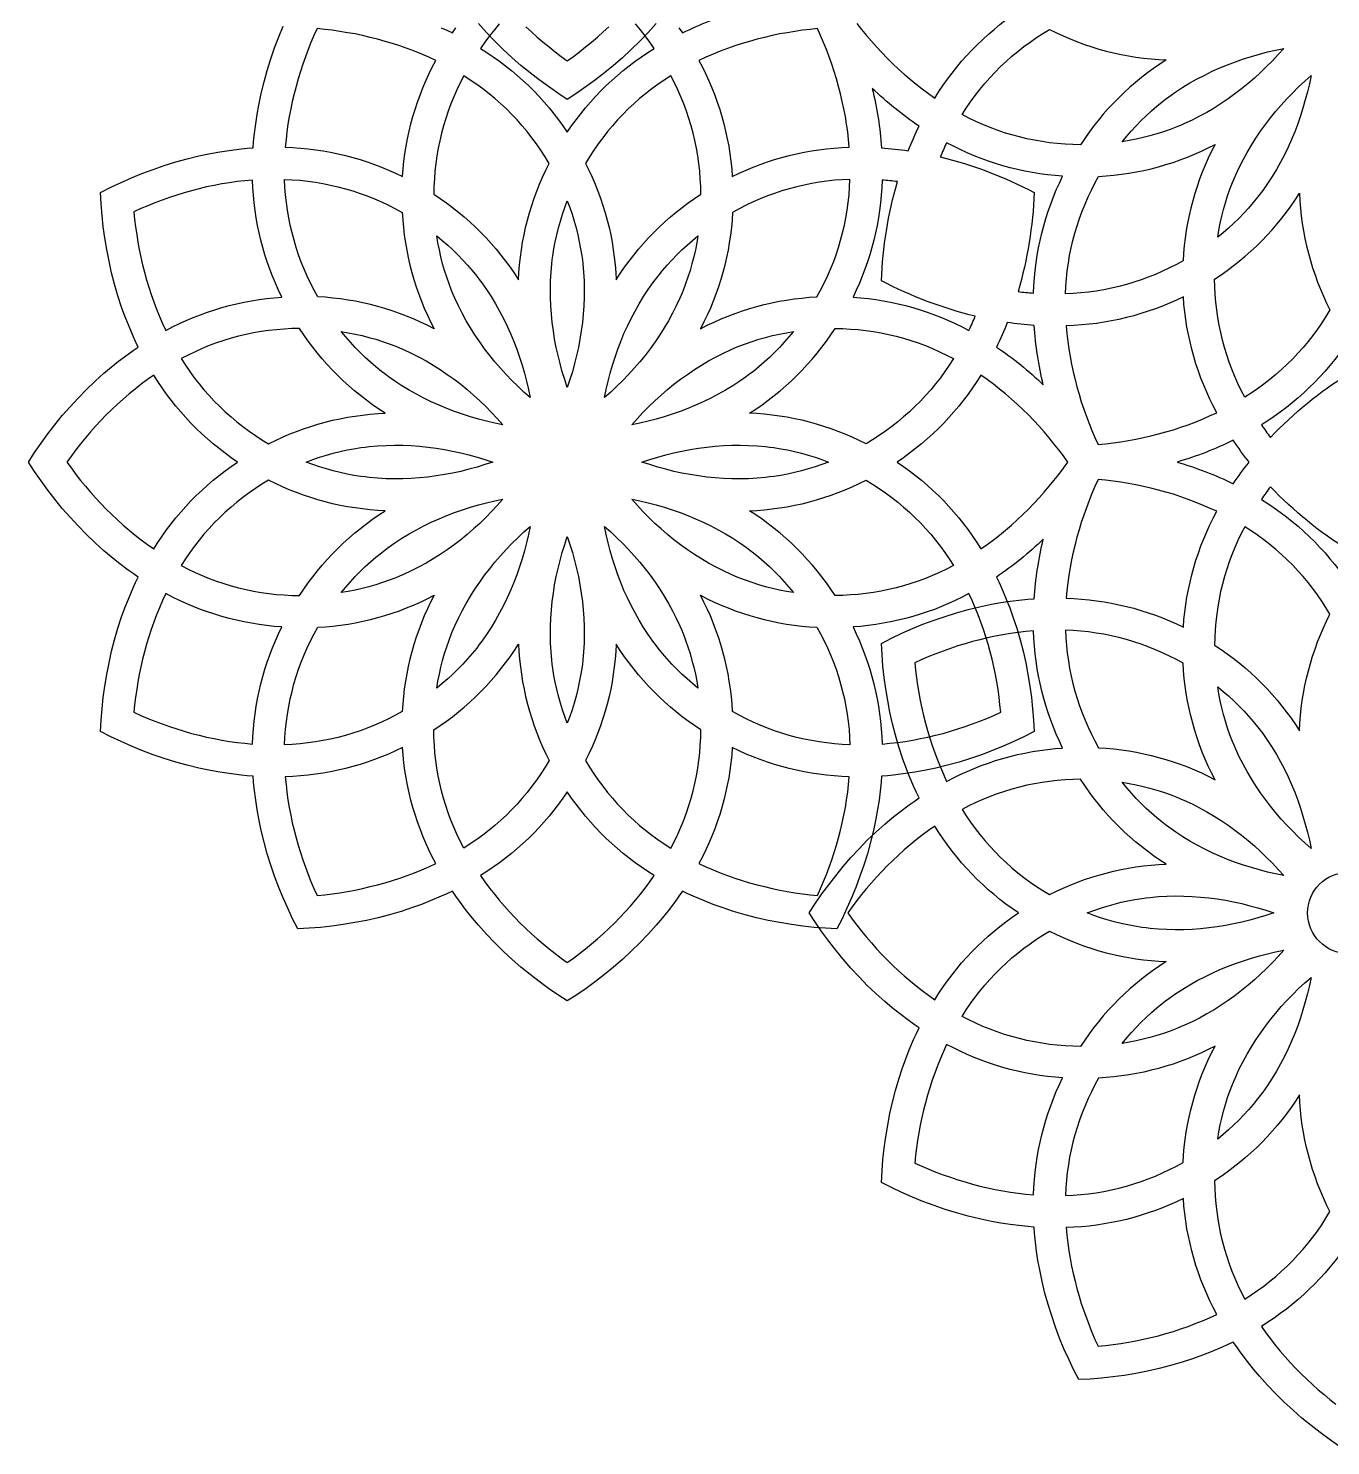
# Model space of a CAD drawing. Extents: x -512 to 1682, y -20 to 2375.
# Drawn here: x -512 to 571, y -14 to 1163 of the extents above; entities that cross this region are included whole.
import ezdxf

# ---------------------------------------------------------------- set-up
doc = ezdxf.new("R2010")
doc.units = 0
doc.layers.add('LAYER_01', color=7, linetype='CONTINUOUS')

msp = doc.modelspace()

# ---------------------------------------------------------------- linework, layer by layer
at = {"layer": 'LAYER_01'}
for points in [[(10.1, 1167.2), (3.4, 1159.8), (-3.4, 1152.6), (-10.5, 1145.7), (-17.8, 1138.9), (-25.2, 1132.5), (-32.8, 1126.3), (-40.2, 1120.5), (-47.9, 1114.9), (-55.7, 1109.5), (-63.7, 1104.3), (-71.6, 1109.5), (-79.4, 1114.9), (-87.1, 1120.5), (-94.6, 1126.3), (-102.2, 1132.5), (-109.6, 1138.9), (-116.9, 1145.7), (-123.9, 1152.6), (-130.8, 1159.8), (-137.4, 1167.2)], [(-168.4, 1163.8), (-163.8, 1161.7), (-159.2, 1159.5), (-156.4, 1163.7)], [(-98.2, 1164.6), (-93.5, 1160.3), (-88.7, 1156), (-83.8, 1151.8), (-78.9, 1147.8), (-73.9, 1143.8), (-68.8, 1140), (-63.7, 1136.3), (-58.5, 1140), (-53.5, 1143.8), (-48.5, 1147.8), (-43.5, 1151.8), (-38.7, 1156), (-33.9, 1160.3), (-29.2, 1164.6)]]:
    msp.add_lwpolyline(points, dxfattribs=at)
for points in [[(-120.2, 1167.1), (-124.3, 1162.1), (-128.3, 1157), (-132.1, 1151.8), (-135.8, 1146.6, -0.107534), (-63.7, 1077, -0.107534), (8.5, 1146.6), (4.8, 1151.8), (0.9, 1157), (-3, 1162.1), (-7.1, 1167.1)], [(29, 1163.7), (31.9, 1159.5, -0.042269), (78.5, 1177.6, -0.042269)], [(176.9, 1167.4), (180.8, 1162.4), (184.8, 1157.4), (189, 1152.6), (193.3, 1147.8), (197.6, 1143.1), (202.1, 1138.5), (206.7, 1133.9), (211.4, 1129.5), (216.2, 1125.2), (221.1, 1121), (226.1, 1116.9), (231.1, 1113), (236.3, 1109.1), (241.6, 1105.4, -0.107534), (311.1, 1177.6, -0.107534)], [(577.2, -14.4), (569.4, -9), (561.8, -3.4), (554.3, 2.4), (546.7, 8.6), (539.3, 15.1), (532, 21.8), (525, 28.7), (518.1, 35.9), (511.4, 43.3), (506.4, 49.3), (501.5, 55.5), (495.4, 63.5), (492.5, 67.6), (489.7, 71.7), (485.1, 69.6), (480.5, 67.5), (471.3, 63.5), (464, 60.7), (456.6, 58), (447.1, 54.9), (437.6, 52.1), (428, 49.7), (418.3, 47.5), (408.7, 45.6), (399, 44), (389.6, 42.7), (380.2, 41.7), (370.7, 41), (361.3, 40.5), (357, 48.9), (352.9, 57.5), (349, 66.1), (345.4, 74.9), (342, 84.1), (338.8, 93.4), (335.9, 102.8), (333.2, 112.4), (330.9, 122), (328.8, 131.8), (327.4, 139.5), (326.2, 147.3), (325, 157.2), (324.6, 162.3), (324.2, 167.3), (319.1, 167.7), (314.1, 168.2), (304.2, 169.4), (296.4, 170.6), (288.7, 171.9), (278.9, 174), (269.3, 176.3), (259.7, 179), (250.3, 181.9), (241, 185.1), (231.8, 188.6), (223, 192.2), (214.3, 196), (205.8, 200.1), (197.3, 204.4), (197.8, 213.9), (198.6, 223.3), (199.6, 232.7), (200.9, 242.1), (202.5, 251.8), (204.3, 261.5), (206.5, 271.1), (209, 280.7), (211.8, 290.2), (214.9, 299.7), (217.6, 307.1), (220.4, 314.4), (224.3, 323.6), (226.4, 328.2), (228.6, 332.8), (224.5, 335.6), (220.4, 338.5), (212.3, 344.6), (206.2, 349.5), (200.2, 354.6), (192.8, 361.2), (185.6, 368.1), (178.7, 375.1), (171.9, 382.4), (165.5, 389.8), (159.3, 397.4), (153.5, 404.9), (147.9, 412.5), (142.5, 420.4), (137.3, 428.3), (142.5, 436.3), (147.9, 444.1), (153.5, 451.7), (159.3, 459.2), (165.5, 466.8), (171.9, 474.2), (178.7, 481.5), (185.6, 488.6), (192.8, 495.4), (200.2, 502.1), (206.2, 507.2), (212.3, 512.1), (220.4, 518.1), (224.5, 521), (228.6, 523.9), (226.4, 528.4), (224.3, 533), (220.4, 542.2), (217.6, 549.5), (214.9, 556.9), (211.8, 566.4), (209, 575.9), (206.5, 585.5), (204.3, 595.2), (202.5, 604.8), (200.9, 614.5), (199.6, 623.9), (198.6, 633.3), (197.8, 642.8), (197.3, 652.2), (205.8, 656.6), (214.3, 660.6), (223, 664.5), (231.8, 668.1), (241, 671.5), (250.3, 674.7), (259.7, 677.6), (269.3, 680.3), (278.9, 682.6), (288.7, 684.7), (296.4, 686.1), (304.2, 687.3), (314.1, 688.5), (319.1, 689), (324.2, 689.3, -0.042269), (331.8, 738.8, -0.042269), (292.9, 707.4), (295.1, 702.8), (297.2, 698.3), (301.1, 689), (304, 681.7), (306.6, 674.3), (309.7, 664.9), (312.5, 655.3), (315, 645.7), (317.2, 636.1), (319.1, 626.4), (320.7, 616.8), (321.9, 607.4), (322.9, 597.9), (323.7, 588.5), (324.2, 579), (315.7, 574.7), (307.2, 570.6), (298.5, 566.8), (289.7, 563.2), (280.5, 559.7), (271.3, 556.5), (261.8, 553.6), (252.3, 551), (242.6, 548.6), (232.9, 546.6), (225.1, 545.2), (217.4, 544), (207.4, 542.8), (202.4, 542.3), (197.4, 541.9), (197, 536.9), (196.5, 531.9), (195.3, 521.9), (194.1, 514.1), (192.7, 506.4), (190.7, 496.7), (188.3, 487), (185.7, 477.5), (182.7, 468), (179.5, 458.7), (176.1, 449.5), (172.5, 440.8), (168.6, 432.1), (164.6, 423.5), (160.2, 415.1), (150.8, 415.6), (141.3, 416.3), (131.9, 417.3), (122.5, 418.6), (112.8, 420.2), (103.2, 422.1), (93.5, 424.3), (84, 426.8), (74.4, 429.6), (64.9, 432.7), (57.5, 435.3), (50.2, 438.2), (41, 442.1), (36.4, 444.2), (31.9, 446.4), (29, 442.2), (26.1, 438.1), (20.1, 430.1), (15.2, 424), (10.1, 418), (3.4, 410.5), (-3.4, 403.3), (-10.5, 396.4), (-17.8, 389.7), (-25.2, 383.2), (-32.8, 377), (-40.2, 371.2), (-47.9, 365.6), (-55.7, 360.2), (-63.7, 355.1), (-71.6, 360.2), (-79.4, 365.6), (-87.1, 371.2), (-94.6, 377), (-102.2, 383.2), (-109.6, 389.7), (-116.9, 396.4), (-123.9, 403.3), (-130.8, 410.5), (-137.4, 418), (-142.5, 424), (-147.4, 430.1), (-153.4, 438.1), (-156.4, 442.2), (-159.2, 446.4), (-163.8, 444.2), (-168.4, 442.1), (-177.6, 438.2), (-184.9, 435.3), (-192.3, 432.7), (-201.7, 429.6), (-211.3, 426.8), (-220.9, 424.3), (-230.5, 422.1), (-240.2, 420.2), (-249.9, 418.6), (-259.3, 417.3), (-268.7, 416.3), (-278.1, 415.6), (-287.6, 415.1), (-291.9, 423.5), (-296, 432.1), (-299.8, 440.8), (-303.4, 449.5), (-306.9, 458.7), (-310.1, 468), (-313, 477.5), (-315.6, 487), (-318, 496.7), (-320, 506.4), (-321.4, 514.1), (-322.6, 521.9), (-323.8, 531.9), (-324.3, 536.9), (-324.7, 541.9), (-329.7, 542.3), (-334.8, 542.8), (-344.7, 544), (-352.5, 545.2), (-360.2, 546.6), (-369.9, 548.6), (-379.6, 551), (-389.1, 553.6), (-398.6, 556.5), (-407.9, 559.7), (-417.1, 563.2), (-425.9, 566.8), (-434.5, 570.6), (-443.1, 574.7), (-451.5, 579), (-451, 588.5), (-450.3, 597.9), (-449.3, 607.4), (-448, 616.8), (-446.4, 626.4), (-444.5, 636.1), (-442.3, 645.7), (-439.9, 655.3), (-437.1, 664.9), (-434, 674.3), (-431.3, 681.7), (-428.4, 689), (-424.5, 698.3), (-422.4, 702.8), (-420.2, 707.4), (-424.4, 710.2), (-428.5, 713.2), (-436.5, 719.2), (-442.7, 724.1), (-448.7, 729.2), (-456.1, 735.8), (-463.3, 742.7), (-470.2, 749.8), (-476.9, 757), (-483.4, 764.4), (-489.6, 772), (-495.4, 779.5), (-501, 787.2), (-506.4, 795), (-511.5, 802.9), (-506.4, 810.9), (-501, 818.7), (-495.4, 826.4), (-489.6, 833.9), (-483.4, 841.5), (-476.9, 848.9), (-470.2, 856.1), (-463.3, 863.2), (-456.1, 870.1), (-448.7, 876.7), (-442.7, 881.8), (-436.5, 886.7), (-428.5, 892.7), (-424.4, 895.6), (-420.2, 898.5), (-422.4, 903), (-424.5, 907.6), (-428.4, 916.8), (-431.3, 924.2), (-434, 931.6), (-437.1, 941), (-439.9, 950.6), (-442.3, 960.1), (-444.5, 969.8), (-446.4, 979.4), (-448, 989.1), (-449.3, 998.5), (-450.3, 1007.9), (-451, 1017.4), (-451.5, 1026.9), (-443.1, 1031.2), (-434.5, 1035.3), (-425.9, 1039.1), (-417.1, 1042.7), (-407.9, 1046.1), (-398.6, 1049.3), (-389.1, 1052.3), (-379.6, 1054.9), (-369.9, 1057.3), (-360.2, 1059.3), (-352.5, 1060.7), (-344.7, 1061.9), (-334.8, 1063.1), (-329.7, 1063.6), (-324.7, 1064), (-324.3, 1069), (-323.8, 1074), (-322.6, 1084), (-321.4, 1091.7), (-320, 1099.5), (-318, 1109.2), (-315.6, 1118.9), (-313, 1128.4), (-310.1, 1137.9), (-306.9, 1147.2), (-303.4, 1156.3), (-299.8, 1165.1)], [(585.2, 154.3, -0.107534), (513, 84.7), (516.7, 79.4), (520.6, 74.3), (524.5, 69.2), (528.6, 64.2), (532.8, 59.3), (537.1, 54.5), (541.6, 49.8), (546.1, 45.2), (550.7, 40.8), (555.4, 36.4), (560.2, 32.1), (565.1, 28), (570, 23.9), (575, 20)]]:
    msp.add_lwpolyline(points, format="xyb", dxfattribs=at)
for points in [[(-173, 1136.6), (-178.8, 1139.3), (-184.7, 1141.9), (-190.7, 1144.3), (-196.8, 1146.6), (-202.8, 1148.7), (-209, 1150.7), (-215.1, 1152.5), (-221.3, 1154.3), (-227.6, 1155.8), (-233.8, 1157.3), (-240.1, 1158.6), (-246.4, 1159.7), (-252.7, 1160.8), (-259, 1161.7), (-265.3, 1162.4), (-271.6, 1163.1), (-274.2, 1157.3), (-276.7, 1151.5), (-279, 1145.6), (-281.3, 1139.6), (-283.4, 1133.6), (-285.4, 1127.5), (-287.3, 1121.3), (-289.1, 1115.1), (-290.7, 1108.9), (-292.2, 1102.6), (-293.5, 1096.3), (-294.7, 1090), (-295.8, 1083.6), (-296.7, 1077.3), (-297.4, 1070.9), (-298, 1064.5, -0.107534), (-200.7, 1040.3, -0.107534)], [(45.7, 1136.6, -0.107534), (73.4, 1040.3, -0.107534), (170.6, 1064.5), (170, 1070.9), (169.3, 1077.3), (168.4, 1083.6), (167.4, 1090), (166.2, 1096.3), (164.8, 1102.6), (163.4, 1108.9), (161.7, 1115.1), (160, 1121.3), (158.1, 1127.5), (156.1, 1133.6), (154, 1139.6), (151.7, 1145.6), (149.3, 1151.5), (146.8, 1157.3), (144.3, 1163.1), (138, 1162.4), (131.7, 1161.7), (125.4, 1160.8), (119.1, 1159.7), (112.8, 1158.6), (106.5, 1157.3), (100.2, 1155.8), (94, 1154.3), (87.8, 1152.5), (81.6, 1150.7), (75.5, 1148.7), (69.4, 1146.6), (63.4, 1144.3), (57.4, 1141.9), (51.5, 1139.3)], [(337, 1162.4, 0.108948), (434, 1137, 0.108948), (362.7, 1066.6, -0.122559), (264.3, 1091.6, -0.122559)], [(-104.2, 954.2, -0.108948), (-78.8, 1051.1, 0.122559), (-149.7, 1123.8, 0.122559), (-174.6, 1025.5, -0.108948)], [(-23.1, 954.2, -0.108948), (47.3, 1025.5, 0.122559), (22.3, 1123.8, 0.122559), (-48.5, 1051.1, -0.108948)], [(197.4, 1064, -0.019587), (219.6, 1061.6, -0.019587), (228.6, 1082, -0.042269), (189.7, 1113.4, -0.042269)], [(347.9, 1040.5, -0.107534), (251.5, 1068.2, 0.012569), (246.2, 1056.4, -0.062604), (324.2, 1026.9, -0.062604), (310.8, 944.6, 0.012569), (323.7, 943.3, -0.107534)], [(377.8, 1040.3, 0.108948), (474.5, 1066.8, 0.108948), (448, 970.2, -0.122559), (350.3, 942.7, -0.122559)], [(-397.3, 912.3, -0.107534), (-301, 940, -0.107534), (-325.2, 1037.2), (-331.6, 1036.7), (-338, 1035.9), (-344.4, 1035), (-350.7, 1034), (-357.1, 1032.8), (-363.4, 1031.5), (-369.6, 1030), (-375.9, 1028.4), (-382.1, 1026.6), (-388.2, 1024.7), (-394.3, 1022.7), (-400.3, 1020.6), (-406.3, 1018.3), (-412.2, 1015.9), (-418.1, 1013.5), (-423.8, 1010.9), (-423.2, 1004.6), (-422.4, 998.3), (-421.5, 992), (-420.5, 985.7), (-419.3, 979.4), (-418, 973.1), (-416.6, 966.8), (-415, 960.6), (-413.3, 954.4), (-411.4, 948.2), (-409.4, 942.1), (-407.3, 936), (-405, 930), (-402.6, 924), (-400, 918.1)], [(-298.6, 1037.8, -0.122559), (-200.9, 1010.3, 0.108948), (-174.4, 913.7, 0.108948), (-271, 940.2, -0.122559)], [(143.7, 940.2, 0.122559), (171.2, 1037.8, 0.122559), (73.6, 1010.3, -0.108948), (47, 913.7, -0.108948)], [(197.8, 1037.2, -0.107534), (173.7, 940, -0.107534), (270, 912.3, 0.012569), (275.3, 924.1, -0.062604), (197.3, 953.6, -0.062604), (210.7, 1035.9, 0.012569)], [(474.2, 955, 0.108948), (544.7, 1026.3, 0.108948), (570, 929.4, -0.122559), (499.2, 856.7, -0.122559)], [(448.2, 940.2, -0.107534), (350.9, 916.1), (351.5, 909.6), (352.2, 903.2), (353.1, 896.9), (354.1, 890.5), (355.3, 884.2), (356.7, 877.9), (358.2, 871.6), (359.8, 865.4), (361.5, 859.2), (363.4, 853), (365.4, 846.9), (367.6, 840.9), (369.8, 834.9), (372.2, 829), (374.7, 823.2), (377.3, 817.4), (383.6, 818.1), (389.9, 818.8), (396.2, 819.7), (402.5, 820.8), (408.8, 821.9), (415, 823.2), (421.3, 824.7), (427.5, 826.3), (433.7, 828), (439.9, 829.8), (446, 831.8), (452.1, 833.9), (458.1, 836.2), (464.1, 838.6), (470, 841.2), (475.9, 843.9, -0.107534)], [(292.9, 898.5, -0.042269), (331.8, 867.1, -0.042269), (324.2, 916.5, -0.019587), (301.9, 918.9, -0.019587)], [(-214.9, 843.5, -0.108948), (-286.2, 913.9, 0.122559), (-384.5, 888.9, 0.122559), (-311.9, 818.1, -0.108948)], [(184.5, 818.1, 0.108948), (87.6, 843.5, 0.108948), (158.8, 913.9, -0.122559), (257.2, 888.9, -0.122559)], [(657.3, 833.9, -0.107534), (585.2, 903.5, -0.107534), (513, 833.9, 0.012569), (520.6, 823.4, -0.062604), (585.2, 876.2, -0.062604), (649.8, 823.4, 0.012569)], [(-407.3, 875.1), (-412.6, 871.4), (-417.7, 867.6), (-422.8, 863.6), (-427.8, 859.5), (-432.7, 855.3), (-437.5, 851), (-442.2, 846.6), (-446.8, 842.1), (-451.2, 837.4), (-455.6, 832.7), (-459.9, 827.9), (-464, 823.1), (-468.1, 818.1), (-472, 813.1), (-475.8, 808.1), (-479.5, 802.9), (-475.8, 797.8), (-472, 792.7), (-468.1, 787.7), (-464, 782.8), (-459.9, 777.9), (-455.6, 773.1), (-451.2, 768.4), (-446.8, 763.8), (-442.2, 759.3), (-437.5, 754.9), (-432.7, 750.6), (-427.8, 746.4), (-422.8, 742.3), (-417.7, 738.3), (-412.6, 734.5), (-407.3, 730.8, -0.107534), (-337.7, 802.9, -0.107534)], [(210.4, 802.9, -0.107534), (280, 730.8), (285.2, 734.5), (290.4, 738.3), (295.5, 742.3), (300.5, 746.4), (305.3, 750.6), (310.1, 754.9), (314.8, 759.3), (319.4, 763.8), (323.9, 768.4), (328.3, 773.1), (332.5, 777.9), (336.7, 782.8), (340.7, 787.7), (344.7, 792.7), (348.5, 797.8), (352.2, 802.9), (348.5, 808.1), (344.7, 813.1), (340.7, 818.1), (336.7, 823.1), (332.5, 827.9), (328.3, 832.7), (323.9, 837.4), (319.4, 842.1), (314.8, 846.6), (310.1, 851), (305.3, 855.3), (300.5, 859.5), (295.5, 863.6), (290.4, 867.6), (285.2, 871.4), (280, 875.1, -0.107534)], [(489.7, 784.9, -0.019587), (502.8, 802.9, -0.019587), (489.7, 821, -0.042269), (443, 802.9, -0.042269)], [(-286.2, 692, -0.108948), (-214.9, 762.4, -0.108948), (-311.9, 787.8, 0.122559), (-384.5, 717, 0.122559)], [(158.8, 692, 0.108948), (87.6, 762.4, 0.108948), (184.5, 787.8, -0.122559), (257.2, 717, -0.122559)], [(350.9, 689.8, -0.107534), (448.2, 665.7, -0.107534), (475.9, 762), (470, 764.7), (464.1, 767.2), (458.1, 769.7), (452.1, 771.9), (446, 774.1), (439.9, 776.1), (433.7, 777.9), (427.5, 779.6), (421.3, 781.2), (415, 782.6), (408.8, 783.9), (402.5, 785.1), (396.2, 786.1), (389.9, 787), (383.6, 787.8), (377.3, 788.5), (374.7, 782.7), (372.2, 776.9), (369.8, 770.9), (367.6, 765), (365.4, 758.9), (363.4, 752.8), (361.5, 746.7), (359.8, 740.5), (358.2, 734.3), (356.7, 728), (355.3, 721.7), (354.1, 715.4), (353.1, 709), (352.2, 702.6), (351.5, 696.2)], [(513, 771.9, -0.107534), (585.2, 702.4, -0.107534), (657.3, 771.9, 0.012569), (649.8, 782.4, -0.062604), (585.2, 729.7, -0.062604), (520.6, 782.4, 0.012569)], [(570, 676.5, 0.122559), (499.2, 749.2, 0.122559), (474.2, 650.8, -0.108948), (544.7, 579.6, -0.108948)], [(-301, 665.9, -0.107534), (-397.3, 693.6), (-400, 687.8), (-402.6, 681.9), (-405, 675.9), (-407.3, 669.9), (-409.4, 663.8), (-411.4, 657.7), (-413.3, 651.5), (-415, 645.3), (-416.6, 639), (-418, 632.8), (-419.3, 626.5), (-420.5, 620.2), (-421.5, 613.9), (-422.4, 607.6), (-423.2, 601.3), (-423.8, 595), (-418.1, 592.4), (-412.2, 589.9), (-406.3, 587.6), (-400.3, 585.3), (-394.3, 583.2), (-388.2, 581.2), (-382.1, 579.3), (-375.9, 577.5), (-369.6, 575.9), (-363.4, 574.4), (-357.1, 573.1), (-350.7, 571.9), (-344.4, 570.8), (-338, 570), (-331.6, 569.2), (-325.2, 568.6, -0.107534)], [(-271, 665.7, 0.108948), (-174.4, 692.2, 0.108948), (-200.9, 595.6, -0.122559), (-298.6, 568, -0.122559)], [(73.6, 595.6, 0.108948), (47, 692.2, 0.108948), (143.7, 665.7, -0.122559), (171.2, 568, -0.122559)], [(173.7, 665.9, -0.107534), (197.8, 568.6), (204.2, 569.2), (210.6, 570), (217, 570.8), (223.4, 571.9), (229.7, 573.1), (236, 574.4), (242.3, 575.9), (248.5, 577.5), (254.7, 579.3), (260.9, 581.2), (266.9, 583.2), (273, 585.3), (279, 587.6), (284.9, 589.9), (290.7, 592.4), (296.5, 595), (295.8, 601.3), (295.1, 607.6), (294.2, 613.9), (293.1, 620.2), (292, 626.5), (290.7, 632.8), (289.2, 639), (287.6, 645.3), (285.9, 651.5), (284.1, 657.7), (282.1, 663.8), (279.9, 669.9), (277.7, 675.9), (275.3, 681.9), (272.7, 687.8), (270, 693.6, -0.107534)], [(323.7, 662.6), (317.3, 662), (310.9, 661.3), (304.5, 660.4), (298.1, 659.4), (291.8, 658.2), (285.5, 656.8), (279.2, 655.3), (273, 653.7), (266.8, 652), (260.7, 650.1), (254.6, 648.1), (248.5, 645.9), (242.6, 643.7), (236.7, 641.3), (230.8, 638.8), (225.1, 636.2), (225.7, 630), (226.5, 623.7), (227.4, 617.4), (228.4, 611.1), (229.6, 604.8), (230.9, 598.5), (232.3, 592.2), (233.9, 586), (235.6, 579.8), (237.4, 573.6), (239.4, 567.5), (241.6, 561.4), (243.8, 555.4), (246.3, 549.4), (248.8, 543.5), (251.5, 537.6, -0.107534), (347.9, 565.3, -0.107534)], [(474.5, 539, -0.108948), (448, 635.7, 0.122559), (350.3, 663.2, 0.122559), (377.8, 565.5, -0.108948)], [(-174.6, 580.4, 0.108948), (-104.2, 651.7, 0.108948), (-78.8, 554.8, -0.122559), (-149.7, 482.1, -0.122559)], [(-23.1, 651.7, -0.108948), (-48.5, 554.8, 0.122559), (22.3, 482.1, 0.122559), (47.3, 580.4, -0.108948)], [(-200.7, 565.6, -0.107534), (-298, 541.4), (-297.4, 535), (-296.7, 528.6), (-295.8, 522.2), (-294.7, 515.9), (-293.5, 509.5), (-292.2, 503.2), (-290.7, 497), (-289.1, 490.7), (-287.3, 484.6), (-285.4, 478.4), (-283.4, 472.3), (-281.3, 466.3), (-279, 460.3), (-276.7, 454.4), (-274.2, 448.6), (-271.6, 442.8), (-265.3, 443.4), (-259, 444.2), (-252.7, 445.1), (-246.4, 446.1), (-240.1, 447.3), (-233.8, 448.6), (-227.6, 450.1), (-221.3, 451.6), (-215.1, 453.3), (-209, 455.2), (-202.8, 457.2), (-196.8, 459.3), (-190.7, 461.6), (-184.7, 464), (-178.8, 466.6), (-173, 469.3, -0.107534)], [(73.4, 565.6, -0.107534), (45.7, 469.3), (51.5, 466.6), (57.4, 464), (63.4, 461.6), (69.4, 459.3), (75.5, 457.2), (81.6, 455.2), (87.8, 453.3), (94, 451.6), (100.2, 450.1), (106.5, 448.6), (112.8, 447.3), (119.1, 446.1), (125.4, 445.1), (131.7, 444.2), (138, 443.4), (144.3, 442.8), (146.8, 448.6), (149.3, 454.4), (151.7, 460.3), (154, 466.3), (156.1, 472.3), (158.1, 478.4), (160, 484.6), (161.7, 490.7), (163.4, 497), (164.8, 503.2), (166.2, 509.5), (167.4, 515.9), (168.4, 522.2), (169.3, 528.6), (170, 535), (170.6, 541.4, -0.107534)], [(434, 468.8, -0.108948), (362.7, 539.3, 0.122559), (264.3, 514.3, 0.122559), (337, 443.5, -0.108948)], [(-63.7, 528.9, -0.107534), (-135.8, 459.3), (-132.1, 454.1), (-128.3, 448.9), (-124.3, 443.8), (-120.2, 438.8), (-116, 433.9), (-111.7, 429.1), (-107.3, 424.4), (-102.8, 419.9), (-98.2, 415.4), (-93.5, 411), (-88.7, 406.7), (-83.8, 402.6), (-78.9, 398.5), (-73.9, 394.6), (-68.8, 390.8), (-63.7, 387.1), (-58.5, 390.8), (-53.5, 394.6), (-48.5, 398.5), (-43.5, 402.6), (-38.7, 406.7), (-33.9, 411), (-29.2, 415.4), (-24.6, 419.9), (-20, 424.4), (-15.6, 429.1), (-11.3, 433.9), (-7.1, 438.8), (-3, 443.8), (0.9, 448.9), (4.8, 454.1), (8.5, 459.3, -0.107534)], [(241.6, 500.5), (236.3, 496.8), (231.1, 492.9), (226.1, 489), (221.1, 484.9), (216.2, 480.7), (211.4, 476.4), (206.7, 471.9), (202.1, 467.4), (197.6, 462.8), (193.3, 458.1), (189, 453.3), (184.8, 448.5), (180.8, 443.5), (176.9, 438.5), (173, 433.4), (169.3, 428.3), (173, 423.2), (176.9, 418.1), (180.8, 413.1), (184.8, 408.2), (189, 403.3), (193.3, 398.5), (197.6, 393.8), (202.1, 389.2), (206.7, 384.7), (211.4, 380.3), (216.2, 376), (221.1, 371.8), (226.1, 367.7), (231.1, 363.7), (236.3, 359.9), (241.6, 356.2, -0.107534), (311.1, 428.3, -0.107534)], [(264.3, 342.3, -0.122559), (337, 413.2, 0.108948), (434, 387.8, 0.108948), (362.7, 317.4, -0.122559)], [(323.7, 194, -0.107534), (347.9, 291.3, -0.107534), (251.5, 319), (248.8, 313.2), (246.3, 307.2), (243.8, 301.3), (241.6, 295.2), (239.4, 289.2), (237.4, 283), (235.6, 276.9), (233.9, 270.6), (232.3, 264.4), (230.9, 258.2), (229.6, 251.9), (228.4, 245.6), (227.4, 239.3), (226.5, 233), (225.7, 226.7), (225.1, 220.4), (230.8, 217.8), (236.7, 215.3), (242.6, 212.9), (248.5, 210.7), (254.6, 208.6), (260.7, 206.5), (266.8, 204.7), (273, 202.9), (279.2, 201.3), (285.5, 199.8), (291.8, 198.5), (298.1, 197.3), (304.5, 196.2), (310.9, 195.3), (317.3, 194.6)], [(474.5, 317.6, -0.108948), (377.8, 291.1, 0.122559), (350.3, 193.4, 0.122559), (448, 221, -0.108948)], [(570, 180.1, -0.108948), (544.7, 277.1, -0.108948), (474.2, 205.8, 0.122559), (499.2, 107.4, 0.122559)], [(350.9, 166.8), (351.5, 160.4), (352.2, 154), (353.1, 147.6), (354.1, 141.3), (355.3, 134.9), (356.7, 128.6), (358.2, 122.3), (359.8, 116.1), (361.5, 109.9), (363.4, 103.8), (365.4, 97.7), (367.6, 91.7), (369.8, 85.7), (372.2, 79.8), (374.7, 73.9), (377.3, 68.2), (383.6, 68.8), (389.9, 69.6), (396.2, 70.5), (402.5, 71.5), (408.8, 72.7), (415, 74), (421.3, 75.4), (427.5, 77), (433.7, 78.7), (439.9, 80.6), (446, 82.6), (452.1, 84.7), (458.1, 87), (464.1, 89.4), (470, 91.9), (475.9, 94.7, -0.107534), (448.2, 191, -0.107534)]]:
    msp.add_lwpolyline(points, format="xyb", close=True, dxfattribs=at)
for points in [[(397.3, 1069.1), (401.1, 1073.7), (405, 1078.1), (409, 1082.4), (413.1, 1086.6), (417.3, 1090.7), (421.6, 1094.7), (426.1, 1098.5), (430.7, 1102.2), (433.4, 1104.4), (436.2, 1106.4), (441.9, 1110.5), (447.8, 1114.3), (453.7, 1117.9), (459.8, 1121.3), (466, 1124.5), (472.2, 1127.6), (478.6, 1130.4), (485, 1133.1), (491.5, 1135.6), (498.1, 1137.9), (504.7, 1140), (511.4, 1141.9), (518.1, 1143.7), (524.8, 1145.2), (531.6, 1146.6), (527, 1141.5), (522.3, 1136.4), (517.4, 1131.5), (512.4, 1126.7), (507.3, 1122), (502, 1117.4), (496.6, 1113), (491.1, 1108.8), (485.4, 1104.7), (479.7, 1100.8), (473.8, 1097.1), (467.8, 1093.5), (461.7, 1090.2), (455.4, 1087), (449.1, 1084.1), (445.9, 1082.7), (442.7, 1081.4), (437.2, 1079.3), (431.7, 1077.4), (426.1, 1075.6), (420.4, 1074), (414.7, 1072.5), (408.9, 1071.2), (403.1, 1070.1)], [(554.3, 1124), (552.9, 1117.2), (551.3, 1110.5), (549.5, 1103.8), (547.6, 1097.1), (545.5, 1090.5), (543.2, 1083.9), (540.7, 1077.4), (538.1, 1070.9), (535.2, 1064.6), (532.2, 1058.3), (528.9, 1052.1), (525.5, 1046.1), (521.9, 1040.1), (518.1, 1034.3), (514.1, 1028.6), (512, 1025.8), (509.9, 1023), (506.2, 1018.5), (502.3, 1014), (498.4, 1009.7), (494.3, 1005.4), (490.1, 1001.3), (485.7, 997.3), (481.3, 993.4), (476.7, 989.7), (477.7, 995.5), (478.8, 1001.3), (480.1, 1007.1), (481.6, 1012.8), (483.2, 1018.4), (485, 1024), (486.9, 1029.6), (489, 1035.1), (490.4, 1038.3), (491.7, 1041.5), (494.7, 1047.8), (497.8, 1054), (501.2, 1060.1), (504.7, 1066.1), (508.4, 1072), (512.3, 1077.8), (516.4, 1083.4), (520.7, 1089), (525.1, 1094.4), (529.6, 1099.6), (534.3, 1104.8), (539.1, 1109.8), (544, 1114.7), (549.1, 1119.4)], [(-63.7, 864.8), (-65.8, 871.4), (-67.9, 878), (-69.7, 884.7), (-71.4, 891.4), (-72.9, 898.2), (-74.2, 905.1), (-75.3, 911.9), (-76.2, 918.8), (-76.9, 925.8), (-77.4, 932.7), (-77.7, 939.7), (-77.7, 946.6), (-77.6, 953.6), (-77.2, 960.6), (-76.6, 967.5), (-76.2, 971), (-75.7, 974.4), (-74.8, 980.2), (-73.7, 986), (-72.4, 991.8), (-71, 997.5), (-69.4, 1003.1), (-67.7, 1008.8), (-65.7, 1014.4), (-63.7, 1019.9), (-61.6, 1014.4), (-59.7, 1008.8), (-57.9, 1003.1), (-56.3, 997.5), (-54.9, 991.8), (-53.7, 986), (-52.6, 980.2), (-51.7, 974.4), (-51.2, 971), (-50.8, 967.5), (-50.2, 960.6), (-49.8, 953.6), (-49.6, 946.6), (-49.7, 939.7), (-50, 932.7), (-50.5, 925.8), (-51.2, 918.8), (-52.1, 911.9), (-53.2, 905.1), (-54.5, 898.2), (-56, 891.4), (-57.6, 884.7), (-59.5, 878), (-61.5, 871.4)], [(-172.1, 990.8), (-167.6, 987.1), (-163.1, 983.2), (-158.8, 979.2), (-154.6, 975.1), (-150.5, 970.8), (-146.5, 966.5), (-142.7, 962), (-139, 957.5), (-136.9, 954.7), (-134.8, 951.9), (-130.8, 946.2), (-127, 940.4), (-123.4, 934.4), (-119.9, 928.4), (-116.7, 922.2), (-113.6, 915.9), (-110.8, 909.6), (-108.1, 903.1), (-105.7, 896.6), (-103.4, 890), (-101.3, 883.4), (-99.3, 876.7), (-97.6, 870), (-96, 863.3), (-94.6, 856.5), (-99.8, 861.1), (-104.8, 865.9), (-109.8, 870.7), (-114.6, 875.7), (-119.3, 880.9), (-123.8, 886.1), (-128.2, 891.5), (-132.4, 897.1), (-136.5, 902.7), (-140.4, 908.5), (-144.2, 914.4), (-147.7, 920.4), (-151.1, 926.5), (-154.2, 932.7), (-157.1, 939), (-158.5, 942.2), (-159.8, 945.5), (-161.9, 950.9), (-163.9, 956.5), (-165.7, 962.1), (-167.3, 967.7), (-168.7, 973.4), (-170, 979.2), (-171.2, 985)], [(44.8, 990.8), (43.8, 985), (42.7, 979.2), (41.4, 973.4), (39.9, 967.7), (38.3, 962.1), (36.5, 956.5), (34.6, 950.9), (32.5, 945.5), (31.2, 942.2), (29.8, 939), (26.8, 932.7), (23.7, 926.5), (20.4, 920.4), (16.8, 914.4), (13.1, 908.5), (9.2, 902.7), (5.1, 897.1), (0.9, 891.5), (-3.5, 886.1), (-8.1, 880.9), (-12.8, 875.7), (-17.6, 870.7), (-22.5, 865.9), (-27.6, 861.1), (-32.7, 856.5), (-31.3, 863.3), (-29.8, 870), (-28, 876.7), (-26.1, 883.4), (-24, 890), (-21.7, 896.6), (-19.2, 903.1), (-16.6, 909.6), (-13.7, 915.9), (-10.7, 922.2), (-7.4, 928.4), (-4, 934.4), (-0.4, 940.4), (3.4, 946.2), (7.5, 951.9), (9.5, 954.7), (11.7, 957.5), (15.4, 962), (19.2, 966.5), (23.2, 970.8), (27.2, 975.1), (31.5, 979.2), (35.8, 983.2), (40.2, 987.1)], [(-251.6, 911.4), (-245.7, 910.4), (-239.9, 909.3), (-234.2, 908), (-228.5, 906.5), (-222.8, 904.9), (-217.2, 903.1), (-211.7, 901.2), (-206.2, 899.1), (-203, 897.8), (-199.8, 896.4), (-193.4, 893.5), (-187.2, 890.3), (-181.1, 887), (-175.1, 883.4), (-169.2, 879.7), (-163.4, 875.8), (-157.8, 871.7), (-152.3, 867.5), (-146.9, 863.1), (-141.6, 858.5), (-136.5, 853.8), (-131.5, 849), (-126.6, 844.1), (-121.9, 839), (-117.3, 833.9), (-124, 835.3), (-130.8, 836.8), (-137.5, 838.6), (-144.2, 840.5), (-150.8, 842.6), (-157.3, 844.9), (-163.9, 847.4), (-170.3, 850.1), (-176.7, 852.9), (-182.9, 856), (-189.1, 859.2), (-195.2, 862.6), (-201.1, 866.2), (-206.9, 870.1), (-212.6, 874.1), (-215.4, 876.1), (-218.2, 878.3), (-222.8, 882), (-227.2, 885.8), (-231.6, 889.8), (-235.8, 893.9), (-239.9, 898.1), (-243.9, 902.4), (-247.8, 906.9)], [(-10.1, 833.9), (-5.5, 839), (-0.8, 844.1), (4.1, 849), (9.1, 853.8), (14.2, 858.5), (19.5, 863.1), (24.9, 867.5), (30.4, 871.7), (36.1, 875.8), (41.9, 879.7), (47.7, 883.4), (53.7, 887), (59.9, 890.3), (66.1, 893.5), (72.4, 896.4), (75.6, 897.8), (78.8, 899.1), (84.3, 901.2), (89.9, 903.1), (95.5, 904.9), (101.1, 906.5), (106.8, 908), (112.6, 909.3), (118.4, 910.4), (124.2, 911.4), (120.4, 906.9), (116.6, 902.4), (112.6, 898.1), (108.4, 893.9), (104.2, 889.8), (99.9, 885.8), (95.4, 882), (90.9, 878.3), (88.1, 876.1), (85.3, 874.1), (79.6, 870.1), (73.8, 866.2), (67.8, 862.6), (61.7, 859.2), (55.6, 856), (49.3, 852.9), (42.9, 850.1), (36.5, 847.4), (30, 844.9), (23.4, 842.6), (16.8, 840.5), (10.1, 838.6), (3.4, 836.8), (-3.3, 835.3)], [(-280.6, 802.9), (-275.1, 805), (-269.5, 806.9), (-263.9, 808.7), (-258.2, 810.3), (-252.5, 811.7), (-246.7, 813), (-241, 814), (-235.2, 815), (-231.7, 815.4), (-228.2, 815.8), (-221.3, 816.5), (-214.3, 816.8), (-207.4, 817), (-200.4, 816.9), (-193.5, 816.7), (-186.5, 816.1), (-179.6, 815.4), (-172.7, 814.5), (-165.8, 813.4), (-159, 812.1), (-152.2, 810.6), (-145.4, 809), (-138.7, 807.1), (-132.1, 805.1), (-125.6, 802.9), (-132.1, 800.8), (-138.7, 798.8), (-145.4, 796.9), (-152.2, 795.2), (-159, 793.8), (-165.8, 792.5), (-172.7, 791.4), (-179.6, 790.4), (-186.5, 789.7), (-193.5, 789.2), (-200.4, 788.9), (-207.4, 788.9), (-214.3, 789), (-221.3, 789.4), (-228.2, 790.1), (-231.7, 790.5), (-235.2, 790.9), (-241, 791.8), (-246.7, 792.9), (-252.5, 794.2), (-258.2, 795.6), (-263.9, 797.2), (-269.5, 799), (-275.1, 800.9)], [(-1.8, 802.9), (4.8, 805.1), (11.4, 807.1), (18.1, 809), (24.8, 810.6), (31.6, 812.1), (38.4, 813.4), (45.3, 814.5), (52.2, 815.4), (59.2, 816.1), (66.1, 816.7), (73.1, 816.9), (80, 817), (87, 816.8), (94, 816.5), (100.9, 815.8), (104.4, 815.4), (107.8, 815), (113.6, 814), (119.4, 813), (125.1, 811.7), (130.8, 810.3), (136.5, 808.7), (142.2, 806.9), (147.7, 805), (153.3, 802.9), (147.7, 800.9), (142.2, 799), (136.5, 797.2), (130.8, 795.6), (125.1, 794.2), (119.4, 792.9), (113.6, 791.8), (107.8, 790.9), (104.4, 790.5), (100.9, 790.1), (94, 789.4), (87, 789), (80, 788.9), (73.1, 788.9), (66.1, 789.2), (59.2, 789.7), (52.2, 790.4), (45.3, 791.4), (38.4, 792.5), (31.6, 793.8), (24.8, 795.2), (18.1, 796.9), (11.4, 798.8), (4.8, 800.8)], [(-117.3, 772), (-121.9, 766.8), (-126.6, 761.8), (-131.5, 756.9), (-136.5, 752), (-141.6, 747.4), (-146.9, 742.8), (-152.3, 738.4), (-157.8, 734.2), (-163.4, 730.1), (-169.2, 726.2), (-175.1, 722.5), (-181.1, 718.9), (-187.2, 715.6), (-193.4, 712.4), (-199.8, 709.5), (-203, 708.1), (-206.2, 706.8), (-211.7, 704.7), (-217.2, 702.7), (-222.8, 701), (-228.5, 699.3), (-234.2, 697.9), (-239.9, 696.6), (-245.7, 695.4), (-251.6, 694.5), (-247.8, 699), (-243.9, 703.5), (-239.9, 707.8), (-235.8, 712), (-231.6, 716.1), (-227.2, 720.1), (-222.8, 723.9), (-218.2, 727.6), (-215.4, 729.7), (-212.6, 731.8), (-206.9, 735.8), (-201.1, 739.6), (-195.2, 743.3), (-189.1, 746.7), (-182.9, 749.9), (-176.7, 753), (-170.3, 755.8), (-163.9, 758.5), (-157.3, 761), (-150.8, 763.3), (-144.2, 765.4), (-137.5, 767.3), (-130.8, 769), (-124, 770.6)], [(124.2, 694.5), (118.4, 695.4), (112.6, 696.6), (106.8, 697.9), (101.1, 699.3), (95.5, 701), (89.9, 702.7), (84.3, 704.7), (78.8, 706.8), (75.6, 708.1), (72.4, 709.5), (66.1, 712.4), (59.9, 715.6), (53.7, 718.9), (47.7, 722.5), (41.9, 726.2), (36.1, 730.1), (30.4, 734.2), (24.9, 738.4), (19.5, 742.8), (14.2, 747.4), (9.1, 752), (4.1, 756.9), (-0.8, 761.8), (-5.5, 766.8), (-10.1, 772), (-3.3, 770.6), (3.4, 769), (10.1, 767.3), (16.8, 765.4), (23.4, 763.3), (30, 761), (36.5, 758.5), (42.9, 755.8), (49.3, 753), (55.6, 749.9), (61.7, 746.7), (67.8, 743.3), (73.8, 739.6), (79.6, 735.8), (85.3, 731.8), (88.1, 729.7), (90.9, 727.6), (95.4, 723.9), (99.9, 720.1), (104.2, 716.1), (108.4, 712), (112.6, 707.8), (116.6, 703.5), (120.4, 699)], [(-94.6, 749.3), (-96, 742.6), (-97.6, 735.8), (-99.3, 729.1), (-101.3, 722.5), (-103.4, 715.8), (-105.7, 709.3), (-108.1, 702.8), (-110.8, 696.3), (-113.6, 690), (-116.7, 683.7), (-119.9, 677.5), (-123.4, 671.5), (-127, 665.5), (-130.8, 659.7), (-134.8, 654), (-136.9, 651.2), (-139, 648.4), (-142.7, 643.8), (-146.5, 639.4), (-150.5, 635.1), (-154.6, 630.8), (-158.8, 626.7), (-163.1, 622.7), (-167.6, 618.8), (-172.1, 615.1), (-171.2, 620.9), (-170, 626.7), (-168.7, 632.4), (-167.3, 638.1), (-165.7, 643.8), (-163.9, 649.4), (-161.9, 655), (-159.8, 660.4), (-158.5, 663.7), (-157.1, 666.9), (-154.2, 673.2), (-151.1, 679.4), (-147.7, 685.5), (-144.2, 691.5), (-140.4, 697.4), (-136.5, 703.2), (-132.4, 708.8), (-128.2, 714.3), (-123.8, 719.7), (-119.3, 725), (-114.6, 730.2), (-109.8, 735.2), (-104.8, 740), (-99.8, 744.8)], [(44.8, 615.1), (40.2, 618.8), (35.8, 622.7), (31.5, 626.7), (27.2, 630.8), (23.2, 635.1), (19.2, 639.4), (15.4, 643.8), (11.7, 648.4), (9.5, 651.2), (7.5, 654), (3.4, 659.7), (-0.4, 665.5), (-4, 671.5), (-7.4, 677.5), (-10.7, 683.7), (-13.7, 690), (-16.6, 696.3), (-19.2, 702.8), (-21.7, 709.3), (-24, 715.8), (-26.1, 722.5), (-28, 729.1), (-29.8, 735.8), (-31.3, 742.6), (-32.7, 749.3), (-27.6, 744.8), (-22.5, 740), (-17.6, 735.2), (-12.8, 730.2), (-8.1, 725), (-3.5, 719.7), (0.9, 714.3), (5.1, 708.8), (9.2, 703.2), (13.1, 697.4), (16.8, 691.5), (20.4, 685.5), (23.7, 679.4), (26.8, 673.2), (29.8, 666.9), (31.2, 663.7), (32.5, 660.4), (34.6, 655), (36.5, 649.4), (38.3, 643.8), (39.9, 638.1), (41.4, 632.4), (42.7, 626.7), (43.8, 620.9)], [(-63.7, 741.1), (-61.5, 734.5), (-59.5, 727.9), (-57.6, 721.2), (-56, 714.5), (-54.5, 707.7), (-53.2, 700.8), (-52.1, 694), (-51.2, 687), (-50.5, 680.1), (-50, 673.2), (-49.7, 666.2), (-49.6, 659.2), (-49.8, 652.3), (-50.2, 645.3), (-50.8, 638.4), (-51.2, 634.9), (-51.7, 631.4), (-52.6, 625.6), (-53.7, 619.9), (-54.9, 614.1), (-56.3, 608.4), (-57.9, 602.7), (-59.7, 597.1), (-61.6, 591.5), (-63.7, 586), (-65.7, 591.5), (-67.7, 597.1), (-69.4, 602.7), (-71, 608.4), (-72.4, 614.1), (-73.7, 619.9), (-74.8, 625.6), (-75.7, 631.4), (-76.2, 634.9), (-76.6, 638.4), (-77.2, 645.3), (-77.6, 652.3), (-77.7, 659.2), (-77.7, 666.2), (-77.4, 673.2), (-76.9, 680.1), (-76.2, 687), (-75.3, 694), (-74.2, 700.8), (-72.9, 707.7), (-71.4, 714.5), (-69.7, 721.2), (-67.9, 727.9), (-65.8, 734.5)], [(476.7, 616.2), (481.3, 612.4), (485.7, 608.6), (490.1, 604.6), (494.3, 600.4), (498.4, 596.2), (502.3, 591.9), (506.2, 587.4), (509.9, 582.8), (512, 580.1), (514.1, 577.3), (518.1, 571.6), (521.9, 565.8), (525.5, 559.8), (528.9, 553.7), (532.2, 547.6), (535.2, 541.3), (538.1, 534.9), (540.7, 528.5), (543.2, 522), (545.5, 515.4), (547.6, 508.8), (549.5, 502.1), (551.3, 495.4), (552.9, 488.7), (554.3, 481.9), (549.1, 486.5), (544, 491.2), (539.1, 496.1), (534.3, 501.1), (529.6, 506.2), (525.1, 511.5), (520.7, 516.9), (516.4, 522.4), (512.3, 528.1), (508.4, 533.9), (504.7, 539.7), (501.2, 545.7), (497.8, 551.9), (494.7, 558.1), (491.7, 564.4), (490.4, 567.6), (489, 570.8), (486.9, 576.3), (485, 581.9), (483.2, 587.5), (481.6, 593.1), (480.1, 598.8), (478.8, 604.6), (477.7, 610.4)], [(531.6, 459.3), (524.8, 460.7), (518.1, 462.2), (511.4, 464), (504.7, 465.9), (498.1, 468), (491.5, 470.3), (485, 472.8), (478.6, 475.4), (472.2, 478.3), (466, 481.3), (459.8, 484.6), (453.7, 488), (447.8, 491.6), (441.9, 495.4), (436.2, 499.4), (433.4, 501.5), (430.7, 503.7), (426.1, 507.3), (421.6, 511.2), (417.3, 515.1), (413.1, 519.2), (409, 523.4), (405, 527.8), (401.1, 532.2), (397.3, 536.8), (403.1, 535.8), (408.9, 534.7), (414.7, 533.4), (420.4, 531.9), (426.1, 530.3), (431.7, 528.5), (437.2, 526.6), (442.7, 524.5), (445.9, 523.1), (449.1, 521.8), (455.4, 518.8), (461.7, 515.7), (467.8, 512.3), (473.8, 508.8), (479.7, 505.1), (485.4, 501.2), (491.1, 497.1), (496.6, 492.8), (502, 488.4), (507.3, 483.9), (512.4, 479.2), (517.4, 474.4), (522.3, 469.5), (527, 464.4)], [(368.2, 428.3), (373.8, 430.4), (379.4, 432.3), (385, 434), (390.7, 435.6), (396.4, 437.1), (402.1, 438.3), (407.9, 439.4), (413.7, 440.3), (417.2, 440.8), (420.6, 441.2), (427.6, 441.8), (434.5, 442.2), (441.5, 442.4), (448.5, 442.3), (455.4, 442), (462.4, 441.5), (469.3, 440.8), (476.2, 439.9), (483.1, 438.8), (489.9, 437.5), (496.7, 436), (503.5, 434.3), (510.1, 432.5), (516.8, 430.5), (523.3, 428.3), (516.8, 426.1), (510.1, 424.1), (503.5, 422.3), (496.7, 420.6), (489.9, 419.1), (483.1, 417.8), (476.2, 416.7), (469.3, 415.8), (462.4, 415.1), (455.4, 414.6), (448.5, 414.3), (441.5, 414.3), (434.5, 414.4), (427.6, 414.8), (420.6, 415.4), (417.2, 415.8), (413.7, 416.3), (407.9, 417.2), (402.1, 418.3), (396.4, 419.6), (390.7, 421), (385, 422.6), (379.4, 424.3), (373.8, 426.2)], [(397.3, 319.8), (401.1, 324.4), (405, 328.8), (409, 333.2), (413.1, 337.4), (417.3, 341.5), (421.6, 345.5), (426.1, 349.3), (430.7, 353), (433.4, 355.1), (436.2, 357.2), (441.9, 361.2), (447.8, 365), (453.7, 368.6), (459.8, 372.1), (466, 375.3), (472.2, 378.3), (478.6, 381.2), (485, 383.9), (491.5, 386.3), (498.1, 388.6), (504.7, 390.7), (511.4, 392.7), (518.1, 394.4), (524.8, 396), (531.6, 397.4), (527, 392.2), (522.3, 387.2), (517.4, 382.2), (512.4, 377.4), (507.3, 372.7), (502, 368.2), (496.6, 363.8), (491.1, 359.5), (485.4, 355.5), (479.7, 351.6), (473.8, 347.8), (467.8, 344.3), (461.7, 340.9), (455.4, 337.8), (449.1, 334.9), (445.9, 333.5), (442.7, 332.2), (437.2, 330.1), (431.7, 328.1), (426.1, 326.3), (420.4, 324.7), (414.7, 323.3), (408.9, 322), (403.1, 320.8)], [(476.7, 240.4), (477.7, 246.3), (478.8, 252.1), (480.1, 257.8), (481.6, 263.5), (483.2, 269.2), (485, 274.8), (486.9, 280.3), (489, 285.8), (490.4, 289), (491.7, 292.2), (494.7, 298.6), (497.8, 304.8), (501.2, 310.9), (504.7, 316.9), (508.4, 322.8), (512.3, 328.5), (516.4, 334.2), (520.7, 339.7), (525.1, 345.1), (529.6, 350.4), (534.3, 355.5), (539.1, 360.5), (544, 365.4), (549.1, 370.1), (554.3, 374.7), (552.9, 368), (551.3, 361.2), (549.5, 354.5), (547.6, 347.8), (545.5, 341.2), (543.2, 334.6), (540.7, 328.1), (538.1, 321.7), (535.2, 315.3), (532.2, 309.1), (528.9, 302.9), (525.5, 296.8), (521.9, 290.9), (518.1, 285), (514.1, 279.3), (512, 276.5), (509.9, 273.8), (506.2, 269.2), (502.3, 264.8), (498.4, 260.4), (494.3, 256.2), (490.1, 252.1), (485.7, 248.1), (481.3, 244.2)]]:
    msp.add_lwpolyline(points, close=True, dxfattribs=at)
msp.add_circle((585.2, 428.3), 33.8, dxfattribs=at)

doc.saveas('drawing.dxf')
